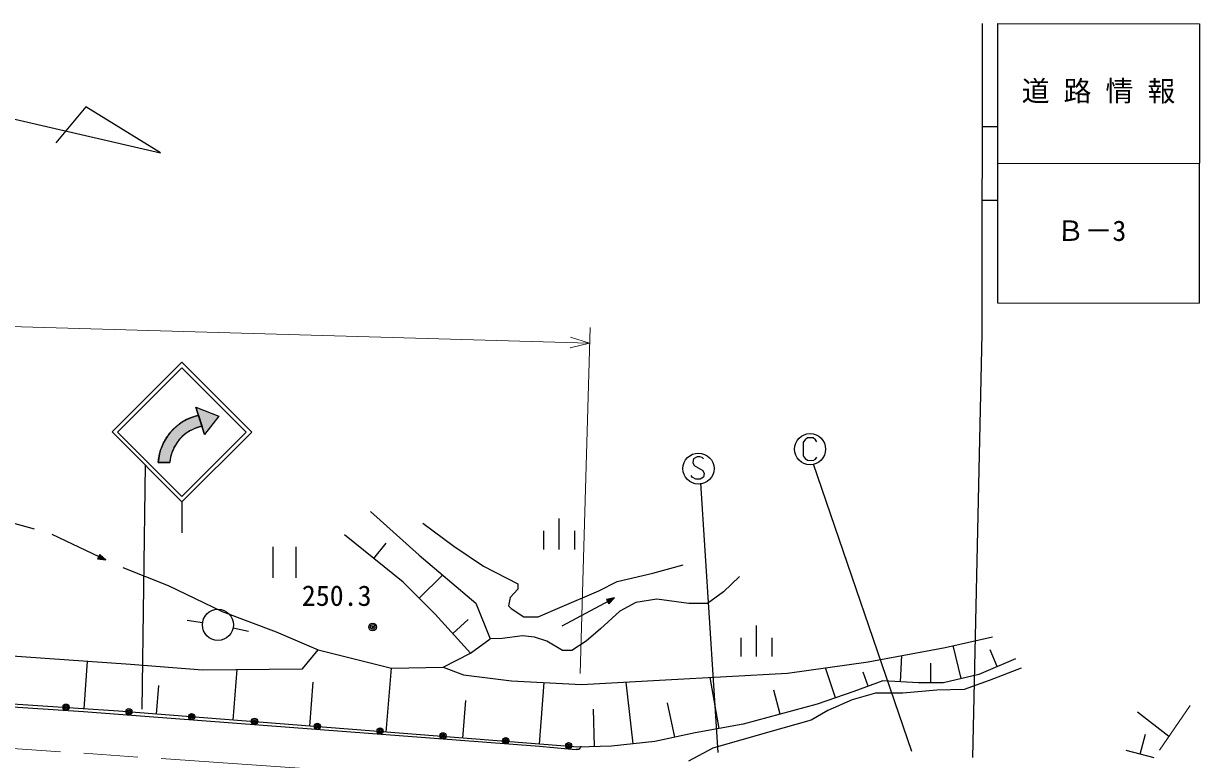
# Model space of a CAD drawing. Units: millimetres, scale not verified. Extents: x 40000 to 680000, y 20000 to 380000.
# Drawn here: x 200008 to 275798, y 293137 to 340545 of the extents above; entities that cross this region are included whole.
import ezdxf
from ezdxf.enums import TextEntityAlignment as Align

# ---------------------------------------------------------------- set-up
doc = ezdxf.new("R2010")
doc.units = ezdxf.units.MM
doc.header["$LTSCALE"] = 1000
doc.linetypes.add('CHAIN', pattern=[18.5, 12, -1.5, 3.5, -1.5])
for name, color, linetype, lineweight in [('M-BGD', 7, 'Continuous', 25), ('M-BGD-EXST', 7, 'Continuous', 25), ('M-BMK', 2, 'CHAIN', 13), ('M-BMK-SRVR', 3, 'Continuous', 25), ('M-STR-HTXT', 7, 'Continuous', 13), ('M-STR-STRC', 7, 'Continuous', 25)]:
    doc.layers.add(name, color=color, linetype=linetype, lineweight=lineweight)
doc.styles.add('ＭＳ ゴシック', font='')
doc.styles.get('ＭＳ ゴシック').set_extended_font_data('MS Gothic')

msp = doc.modelspace()

# ---------------------------------------------------------------- hatches: boundary and pattern name
at = {"layer": 'M-STR-STRC'}
msp.add_hatch(color=256, dxfattribs=at).paths.add_polyline_path([(211504, 314596), (211670, 314077), (212582, 315260), (211113, 315825), (211278, 315306), (211209, 315290), (211135, 315270), (211103, 315262), (211041, 315244), (211022, 315237), (210989, 315227), (210933, 315209), (210919, 315204), (210901, 315198), (210886, 315192), (210878, 315190), (210804, 315162), (210589, 315070), (210546, 315049), (210512, 315033), (210478, 315015), (210436, 314994), (210426, 314988), (210382, 314964), (210255, 314889), (210225, 314871), (210216, 314865), (210143, 314817), (210076, 314771), (210030, 314737), (209885, 314624), (209842, 314588), (209835, 314582), (209741, 314498), (209623, 314383), (209604, 314363), (209578, 314336), (209525, 314278), (209493, 314242), (209378, 314102), (209366, 314086), (209353, 314069), (209220, 313881), (209149, 313767), (209122, 313722), (209089, 313663), (208985, 313458), (208925, 313321), (208914, 313292), (208879, 313200), (208808, 312985), (208795, 312939), (208774, 312858), (208752, 312762), (208744, 312725), (208732, 312664), (208713, 312546), (208702, 312467), (208700, 312454), (208692, 312378), (208684, 312277), (209427, 312275), (209431, 312312), (209432, 312323), (209436, 312366), (209440, 312397), (209450, 312462), (209453, 312484), (209461, 312527), (209468, 312567), (209477, 312607), (209489, 312661), (209498, 312698), (209509, 312737), (209523, 312787), (209537, 312835), (209550, 312876), (209566, 312921), (209576, 312949), (209604, 313021), (209621, 313063), (209640, 313108), (209658, 313146), (209683, 313200), (209697, 313228), (209715, 313262), (209725, 313282), (209757, 313339), (209778, 313376), (209802, 313415), (209822, 313447), (209825, 313452), (209862, 313509), (209907, 313573), (209924, 313595), (209930, 313603), (209970, 313656), (209990, 313681), (209998, 313691), (210069, 313775), (210077, 313783), (210166, 313878), (210179, 313891), (210251, 313960), (210272, 313979), (210353, 314049), (210369, 314062), (210404, 314090), (210476, 314145), (210487, 314153), (210520, 314177), (210570, 314211), (210666, 314272), (210706, 314296), (210713, 314300), (210754, 314323), (210873, 314384), (210899, 314397), (210951, 314421), (211043, 314459), (211089, 314478), (211103, 314483), (211202, 314517), (211291, 314544), (211307, 314549), (211337, 314557), (211374, 314567), (211398, 314573), (211463, 314588)])

# ---------------------------------------------------------------- linework, layer by layer
at = {"layer": 'M-BGD'}
for p, q in [((198912, 308483), (200702, 307994)), ((222351, 309115), (225495, 306292)), ((234485, 308659), (234483, 306660)), ((225714, 308353), (227720, 306887)), ((233484, 307861), (233483, 306661)), ((235484, 307859), (235483, 306659)), ((201820, 307646), (205301, 305990)), ((224463, 304556), (220668, 307598)), ((222565, 306077), (223361, 307070)), ((204919, 306349), (204781, 306060)), ((204924, 306313), (204812, 306079)), ((204929, 306278), (204843, 306097)), ((204934, 306242), (204874, 306116)), ((204939, 306206), (204905, 306134)), ((205301, 305990), (204919, 306349)), ((205247, 306016), (204924, 306313)), ((205193, 306041), (204929, 306278)), ((205139, 306067), (204934, 306242)), ((205085, 306093), (204939, 306206)), ((216054, 306836), (216052, 304836)), ((217572, 304835), (217573, 306834)), ((225495, 306292), (229128, 303196)), ((227720, 306887), (229618, 305583)), ((204781, 306060), (205301, 305990)), ((204812, 306079), (205247, 306016)), ((204843, 306097), (205193, 306041)), ((204874, 306116), (205139, 306067)), ((204905, 306134), (205085, 306093)), ((204944, 306171), (204936, 306153)), ((204936, 306153), (205012, 306127)), ((205012, 306127), (204944, 306171)), ((206397, 305493), (209326, 304352)), ((229618, 305583), (231842, 304442)), ((240523, 305140), (242477, 305681)), ((225493, 303524), (226989, 305018)), ((238244, 304599), (240523, 305140)), ((246111, 304918), (245079, 303943)), ((209326, 304352), (212796, 302667)), ((226523, 302493), (224463, 304556)), ((231841, 304116), (231353, 303574)), ((231842, 304442), (231841, 304116)), ((234553, 302920), (237050, 304003)), ((237050, 304003), (238244, 304599)), ((245079, 303943), (244048, 303184)), ((229128, 303196), (230048, 300916)), ((231353, 303574), (231244, 303031)), ((234686, 301747), (238065, 303545)), ((238065, 303545), (237549, 303451)), ((237549, 303451), (237699, 303169)), ((238012, 303517), (237580, 303434)), ((237580, 303434), (237703, 303205)), ((237959, 303489), (237612, 303417)), ((237612, 303417), (237706, 303241)), ((237906, 303461), (237644, 303400)), ((237644, 303400), (237710, 303277)), ((237853, 303432), (237676, 303383)), ((237676, 303383), (237713, 303313)), ((237699, 303169), (238065, 303545)), ((237703, 303205), (238012, 303517)), ((237706, 303241), (237959, 303489)), ((237783, 303395), (237707, 303366)), ((237707, 303366), (237717, 303348)), ((237710, 303277), (237906, 303461)), ((237713, 303313), (237853, 303432)), ((237717, 303348), (237783, 303395)), ((239436, 303242), (238405, 302700)), ((240793, 303458), (239436, 303242)), ((242854, 303185), (240793, 303458)), ((244048, 303184), (242854, 303185)), ((212796, 302667), (216268, 301362)), ((228800, 299995), (226523, 302493)), ((231244, 303031), (231406, 302869)), ((231406, 302869), (232220, 302325)), ((233142, 302325), (234553, 302920)), ((238405, 302700), (237156, 301562)), ((211539, 301944), (210548, 302079)), ((227661, 301244), (228650, 302145)), ((232220, 302325), (233142, 302325)), ((247192, 301773), (247190, 299774)), ((213509, 301608), (214488, 301407)), ((216268, 301362), (218971, 300204)), ((228800, 299995), (230048, 300916)), ((230835, 300939), (230048, 300916)), ((232141, 301095), (230835, 300939)), ((232906, 301005), (232141, 301095)), ((233717, 300756), (232906, 301005)), ((237156, 301562), (236233, 300749)), ((246192, 300974), (246191, 299774)), ((248191, 300972), (248190, 299773)), ((259367, 300357), (262403, 301036)), ((217978, 298966), (218971, 300204)), ((218971, 300204), (223694, 299024)), ((234714, 300153), (233717, 300756)), ((235310, 300153), (234714, 300153)), ((236233, 300749), (235310, 300153)), ((254410, 299432), (259367, 300357)), ((260387, 298343), (259872, 300470)), ((262711, 299116), (262253, 300207)), ((198651, 299849), (206890, 299285)), ((203915, 296396), (204120, 299475)), ((227029, 299083), (228800, 299995)), ((249206, 298693), (254410, 299432)), ((256485, 298129), (256578, 299837)), ((263889, 299610), (261534, 298621)), ((206890, 299285), (211536, 298909)), ((211536, 298909), (217978, 298966)), ((213510, 295671), (213765, 298929)), ((223371, 294899), (223694, 299024)), ((223694, 299024), (227029, 299083)), ((227029, 299083), (228330, 298586)), ((241338, 298266), (249206, 298693)), ((252302, 297111), (251644, 299039)), ((254409, 297852), (254080, 298753)), ((258436, 298066), (258437, 299337)), ((261534, 298621), (259241, 298065)), ((264244, 299012), (262196, 298234)), ((208580, 296057), (208724, 297900)), ((218441, 295285), (218662, 298116)), ((228330, 298586), (231427, 298212)), ((231427, 298212), (235949, 297960)), ((233232, 294127), (233543, 298094)), ((235949, 297960), (241338, 298266)), ((239260, 294148), (238821, 298123)), ((244805, 295134), (244216, 298422)), ((255339, 298192), (253480, 297512)), ((257631, 298067), (255339, 298192)), ((259241, 298065), (257631, 298067)), ((262196, 298234), (260587, 297650)), ((180111, 297740), (203871, 296236)), ((206114, 296250), (192920, 297128)), ((248739, 296060), (248320, 297602)), ((253480, 297512), (251125, 296709)), ((254882, 297411), (253370, 296973)), ((256637, 297409), (254882, 297411)), ((258831, 297603), (256637, 297409)), ((260587, 297650), (258831, 297603)), ((228302, 294513), (228492, 296936)), ((236782, 293964), (236715, 296386)), ((241955, 294579), (241484, 296785)), ((251125, 296709), (246354, 295412)), ((253370, 296973), (251809, 296292)), ((203871, 296236), (213469, 295495)), ((235698, 293934), (206114, 296250)), ((250736, 295659), (247908, 294881)), ((251809, 296292), (250736, 295659)), ((271741, 296196), (273766, 294632)), ((213469, 295495), (233238, 293984)), ((243256, 294857), (240654, 294302)), ((246354, 295412), (243256, 294857)), ((247908, 294881), (244397, 293860)), ((240654, 294302), (237866, 293994)), ((271915, 293479), (272257, 294764)), ((233238, 293984), (235088, 293822)), ((235087, 293822), (235585, 293778)), ((235664, 293771), (235585, 293778)), ((235736, 293785), (235664, 293771)), ((237866, 293994), (235698, 293934)), ((235788, 293810), (235736, 293785)), ((235842, 293856), (235788, 293810)), ((235877, 293903), (235842, 293856)), ((235902, 293961), (235877, 293903)), ((235905, 294001), (235902, 293961)), ((244397, 293860), (242836, 293033)), ((272809, 293241), (271020, 293718))]:
    msp.add_line(p, q, dxfattribs=at)
for centre, major_axis in [((212529, 301809), (1000, -1)), ((222486, 301673), (250, 0)), ((222486, 301673), (150, 0)), ((222486, 301673), (50, 0)), ((202742, 296508), (200, 0)), ((202742, 296508), (120, 0)), ((202742, 296508), (40, 0)), ((206791, 296211), (200, 0)), ((206791, 296211), (120, 0)), ((206791, 296211), (40, 0)), ((210835, 295899), (200, 0)), ((210835, 295899), (120, 0)), ((210835, 295899), (40, 0)), ((214880, 295587), (200, 0)), ((214880, 295587), (120, 0)), ((214880, 295587), (40, 0)), ((218925, 295278), (200, 0)), ((218925, 295278), (120, 0)), ((218925, 295278), (40, 0)), ((222970, 294969), (200, 0)), ((222970, 294969), (120, 0)), ((222970, 294969), (40, 0)), ((227015, 294660), (200, 0)), ((227015, 294660), (120, 0)), ((227015, 294660), (40, 0)), ((231060, 294351), (200, 0)), ((231060, 294351), (120, 0)), ((231060, 294351), (40, 0)), ((235105, 294021), (200, 0)), ((235105, 294021), (120, 0)), ((235105, 294021), (40, 0))]:
    msp.add_ellipse(centre, major_axis=major_axis, ratio=0.999991, dxfattribs=at)
at = {"layer": 'M-BGD-EXST'}
for p, q in [((250496, 313846), (250336, 313726)), ((250856, 313846), (250496, 313846)), ((251016, 313726), (250856, 313846)), ((250216, 313567), (250215, 312687)), ((250336, 313726), (250216, 313567)), ((251096, 313606), (251016, 313726)), ((243152, 312512), (243112, 312272)), ((243112, 312272), (243192, 312072)), ((243392, 312632), (243152, 312512)), ((243552, 312632), (243392, 312632)), ((243712, 312591), (243552, 312632)), ((243792, 312511), (243712, 312591)), ((250215, 312687), (250335, 312527)), ((250335, 312527), (250495, 312407)), ((250495, 312407), (250855, 312406)), ((250855, 312406), (251015, 312486)), ((251015, 312486), (251095, 312606)), ((243192, 312072), (243751, 311752)), ((243751, 311752), (243831, 311552)), ((243831, 311552), (243791, 311312)), ((250867, 312181), (257192, 293672)), ((243071, 311312), (242991, 311432)), ((243311, 311192), (243071, 311312)), ((243591, 311192), (243311, 311192)), ((243791, 311312), (243591, 311192)), ((243605, 310934), (244729, 293588))]:
    msp.add_line(p, q, dxfattribs=at)
for centre in [(250656, 313126), (243472, 311872)]:
    msp.add_ellipse(centre, major_axis=(1000, -1), ratio=0.999991, dxfattribs=at)
at = {"layer": 'M-BMK'}
for p, q in [((265504, 282613), (275798, 297589)), ((239304, 291100), (171752, 295740))]:
    msp.add_line(p, q, dxfattribs=at)
at = {"layer": 'M-BMK-SRVR'}
for p, q in [((176668, 339660), (208835, 332206)), ((204011, 335177), (202095, 332869)), ((208835, 332206), (204011, 335177))]:
    msp.add_line(p, q, dxfattribs=at)
at = {"layer": 'M-STR-HTXT'}
for p, q in [((146016, 322550), (236465, 319964)), ((236494, 320963), (235857, 298685)), ((236465, 319964), (235206, 319650)), ((235226, 320349), (236465, 319964))]:
    msp.add_line(p, q, dxfattribs=at)
at = {"layer": 'M-STR-STRC'}
for p, q in [((261737, 340545), (261721, 320551)), ((262737, 340545), (262722, 322550)), ((262737, 340545), (275733, 340534)), ((275733, 340534), (275718, 322539)), ((261732, 333922), (262731, 333922)), ((262729, 331547), (275726, 331537)), ((261728, 329174), (262727, 329173)), ((262722, 322550), (275718, 322539)), ((261721, 320551), (261115, 293265)), ((205707, 314233), (210209, 318728)), ((206060, 314232), (210209, 318374)), ((214704, 314225), (210209, 318728)), ((214351, 314225), (210209, 318374)), ((211113, 315825), (212582, 315260)), ((211113, 315825), (211670, 314077)), ((211113, 315825), (212582, 315260)), ((211113, 315825), (211670, 314077)), ((211278, 315306), (211113, 315825)), ((211113, 315825), (212582, 315260)), ((211670, 314077), (211113, 315825)), ((211113, 315825), (212582, 315260)), ((211166, 315279), (211222, 315293)), ((211278, 315306), (211222, 315293)), ((211278, 315306), (211504, 314596)), ((211278, 315306), (211504, 314596)), ((209752, 314509), (209796, 314548)), ((209796, 314548), (209839, 314586)), ((209839, 314586), (209884, 314623)), ((209884, 314623), (209929, 314660)), ((209929, 314660), (209974, 314696)), ((209974, 314696), (210021, 314731)), ((210021, 314731), (210068, 314765)), ((210068, 314765), (210115, 314798)), ((210115, 314798), (210163, 314831)), ((210163, 314831), (210212, 314862)), ((210212, 314862), (210261, 314893)), ((210261, 314893), (210311, 314923)), ((210311, 314923), (210361, 314952)), ((210361, 314952), (210412, 314980)), ((210412, 314980), (210463, 315008)), ((210463, 315008), (210515, 315034)), ((210515, 315034), (210567, 315060)), ((210567, 315060), (210619, 315084)), ((210619, 315084), (210672, 315108)), ((210672, 315108), (210726, 315131)), ((210726, 315131), (210780, 315153)), ((210780, 315153), (210834, 315173)), ((210834, 315173), (210888, 315193)), ((210888, 315193), (210943, 315212)), ((210943, 315212), (210998, 315230)), ((210998, 315230), (211054, 315247)), ((211054, 315247), (211110, 315263)), ((211110, 315263), (211166, 315279)), ((211242, 314530), (211199, 314516)), ((211285, 314543), (211242, 314530)), ((211329, 314555), (211285, 314543)), ((211372, 314566), (211329, 314555)), ((211416, 314577), (211372, 314566)), ((211460, 314587), (211416, 314577)), ((211504, 314596), (211460, 314587)), ((211670, 314077), (211504, 314596)), ((212582, 315260), (211670, 314077)), ((212582, 315260), (211670, 314077)), ((212582, 315260), (211670, 314077)), ((212582, 315260), (211670, 314077)), ((205707, 314233), (210202, 309730)), ((206060, 314232), (210202, 310083)), ((209135, 313744), (209165, 313793)), ((209165, 313793), (209195, 313843)), ((209195, 313843), (209227, 313891)), ((209227, 313891), (209259, 313940)), ((209259, 313940), (209292, 313987)), ((209292, 313987), (209327, 314034)), ((209327, 314034), (209361, 314081)), ((209361, 314081), (209397, 314126)), ((209397, 314126), (209434, 314172)), ((209434, 314172), (209471, 314216)), ((209471, 314216), (209509, 314260)), ((209509, 314260), (209548, 314303)), ((209548, 314303), (209587, 314346)), ((209587, 314346), (209627, 314388)), ((209627, 314388), (209668, 314429)), ((209668, 314429), (209710, 314469)), ((209710, 314469), (209752, 314509)), ((210078, 313785), (210049, 313751)), ((210109, 313819), (210078, 313785)), ((210140, 313851), (210109, 313819)), ((210171, 313884), (210140, 313851)), ((210204, 313915), (210171, 313884)), ((210202, 310083), (214351, 314225)), ((210202, 309730), (214704, 314225)), ((210236, 313946), (210204, 313915)), ((210269, 313977), (210236, 313946)), ((210303, 314007), (210269, 313977)), ((210337, 314036), (210303, 314007)), ((210372, 314065), (210337, 314036)), ((210407, 314093), (210372, 314065)), ((210443, 314121), (210407, 314093)), ((210479, 314148), (210443, 314121)), ((210516, 314174), (210479, 314148)), ((210553, 314200), (210516, 314174)), ((210591, 314225), (210553, 314200)), ((210629, 314249), (210591, 314225)), ((210667, 314273), (210629, 314249)), ((210706, 314296), (210667, 314273)), ((210745, 314318), (210706, 314296)), ((210785, 314339), (210745, 314318)), ((210825, 314360), (210785, 314339)), ((210865, 314381), (210825, 314360)), ((210906, 314400), (210865, 314381)), ((210947, 314419), (210906, 314400)), ((210988, 314437), (210947, 314419)), ((211030, 314454), (210988, 314437)), ((211072, 314471), (211030, 314454)), ((211114, 314487), (211072, 314471)), ((211156, 314502), (211114, 314487)), ((211199, 314516), (211156, 314502)), ((208813, 313000), (208829, 313055)), ((208829, 313055), (208847, 313111)), ((208847, 313111), (208866, 313165)), ((208866, 313165), (208886, 313220)), ((208886, 313220), (208907, 313274)), ((208907, 313274), (208928, 313328)), ((208928, 313328), (208951, 313382)), ((208951, 313382), (208974, 313435)), ((208974, 313435), (208999, 313487)), ((208999, 313487), (209024, 313540)), ((209024, 313540), (209051, 313591)), ((209051, 313591), (209078, 313643)), ((209078, 313643), (209106, 313693)), ((209106, 313693), (209135, 313744)), ((209604, 313023), (209588, 312981)), ((209622, 313065), (209604, 313023)), ((209639, 313106), (209622, 313065)), ((209658, 313147), (209639, 313106)), ((209677, 313188), (209658, 313147)), ((209697, 313228), (209677, 313188)), ((209718, 313268), (209697, 313228)), ((209740, 313308), (209718, 313268)), ((209762, 313347), (209740, 313308)), ((209785, 313386), (209762, 313347)), ((209808, 313425), (209785, 313386)), ((209832, 313463), (209808, 313425)), ((209857, 313501), (209832, 313463)), ((209883, 313538), (209857, 313501)), ((209909, 313575), (209883, 313538)), ((209935, 313611), (209909, 313575)), ((209963, 313647), (209935, 313611)), ((209991, 313682), (209963, 313647)), ((210019, 313717), (209991, 313682)), ((210049, 313751), (210019, 313717)), ((208684, 312277), (208687, 312316)), ((209427, 312275), (208684, 312277)), ((208684, 312277), (209427, 312275)), ((208687, 312316), (208692, 312374)), ((208692, 312374), (208698, 312431)), ((208698, 312431), (208705, 312489)), ((208705, 312489), (208713, 312547)), ((208713, 312547), (208722, 312604)), ((208722, 312604), (208732, 312661)), ((208732, 312661), (208743, 312718)), ((208743, 312718), (208755, 312775)), ((208755, 312775), (208768, 312832)), ((208768, 312832), (208782, 312888)), ((208782, 312888), (208797, 312944)), ((208797, 312944), (208813, 313000)), ((209432, 312325), (209428, 312280)), ((209437, 312369), (209432, 312325)), ((209443, 312414), (209437, 312369)), ((209449, 312459), (209443, 312414)), ((209456, 312503), (209449, 312459)), ((209465, 312548), (209456, 312503)), ((209474, 312592), (209465, 312548)), ((209483, 312636), (209474, 312592)), ((209494, 312680), (209483, 312636)), ((209505, 312723), (209494, 312680)), ((209517, 312767), (209505, 312723)), ((209530, 312810), (209517, 312767)), ((209543, 312853), (209530, 312810)), ((209557, 312896), (209543, 312853)), ((209572, 312939), (209557, 312896)), ((209588, 312981), (209572, 312939)), ((207841, 312095), (207636, 296385)), ((210202, 309730), (210200, 307730))]:
    msp.add_line(p, q, dxfattribs=at)
for major_axis, start_param, end_param in [((-804, -3227), 3.60528, 4.89104), ((-625, -2508), 3.579753, 4.872946)]:
    msp.add_ellipse((212003, 312060), major_axis=major_axis, ratio=0.999991, start_param=start_param, end_param=end_param, dxfattribs=at)

# ---------------------------------------------------------------- texts
at = {"layer": 'M-BGD', "style": 'ＭＳ ゴシック'}
msp.add_text('250.3', height=1320, rotation=359.953, dxfattribs=at).set_placement((217929, 302636), align=Align.BOTTOM_LEFT)
at = {"layer": 'M-STR-STRC', "style": 'ＭＳ ゴシック'}
for s, p in [('道 路 情 報', (264282, 335145)), ('Ｂ－3 ', (266524, 326146))]:
    msp.add_text(s, height=1320, rotation=359.953, dxfattribs=at).set_placement(p, align=Align.BOTTOM_LEFT)

doc.saveas('drawing.dxf')
